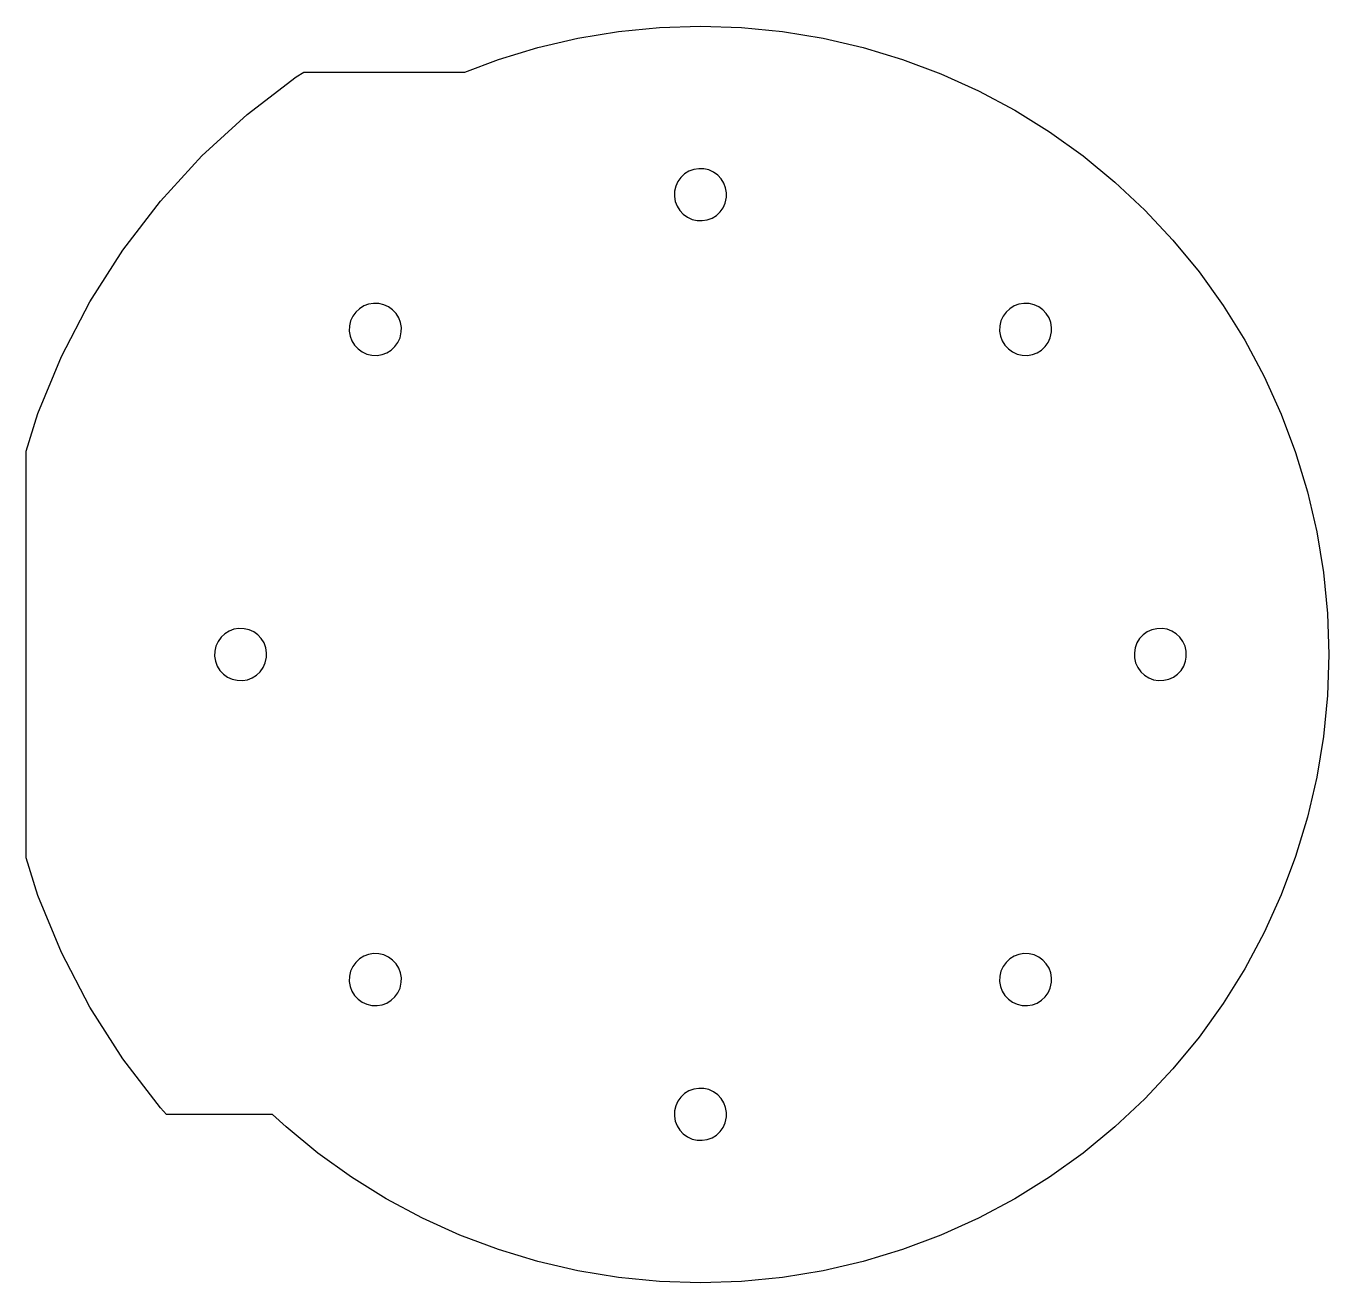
# Model space of a CAD drawing. Header units: millimetres. Extents: x 0 to 85, y 0 to 82.
import ezdxf

# ---------------------------------------------------------------- set-up
doc = ezdxf.new("R2010")
doc.units = ezdxf.units.MM
doc.layers.add('CUT', color=1, linetype='Continuous')

msp = doc.modelspace()

# ---------------------------------------------------------------- linework, layer by layer
at = {"layer": 'CUT'}
for points in [[(85, 41), (84.912, 38.318), (84.649, 35.648), (84.212, 33.001), (83.603, 30.388), (82.824, 27.821), (81.879, 25.31), (80.772, 22.866), (79.507, 20.5), (78.09, 18.222), (76.527, 16.041), (74.825, 13.967), (72.991, 12.009), (71.033, 10.175), (68.959, 8.473), (66.778, 6.91), (64.5, 5.493), (62.134, 4.228), (59.69, 3.121), (57.179, 2.176), (54.612, 1.397), (51.999, 0.788), (49.352, 0.351), (46.682, 0.088), (44, 0), (41.318, 0.088), (38.648, 0.351), (36.001, 0.788), (33.388, 1.397), (30.821, 2.176), (28.31, 3.121), (25.866, 4.228), (23.5, 5.493), (21.222, 6.91), (19.041, 8.473), (16.967, 10.175), (16.086, 11), (9.16, 11), (8.763, 11.433), (6.321, 14.617), (4.164, 18.001), (2.312, 21.56), (0.776, 25.268), (0, 27.729), (0, 54.271), (0.776, 56.732), (2.312, 60.44), (4.164, 63.999), (6.321, 67.383), (8.763, 70.567), (11.474, 73.526), (14.433, 76.237), (17.617, 78.679), (18.12, 79), (28.631, 79), (30.821, 79.824), (33.388, 80.603), (36.001, 81.212), (38.648, 81.649), (41.318, 81.912), (44, 82), (46.682, 81.912), (49.352, 81.649), (51.999, 81.212), (54.612, 80.603), (57.179, 79.824), (59.69, 78.879), (62.134, 77.772), (64.5, 76.507), (66.778, 75.09), (68.959, 73.527), (71.033, 71.825), (72.991, 69.991), (74.825, 68.033), (76.527, 65.959), (78.09, 63.778), (79.507, 61.5), (80.772, 59.134), (81.879, 56.69), (82.824, 54.179), (83.603, 51.612), (84.212, 48.999), (84.649, 46.352), (84.912, 43.682), (85, 41)], [(45.691, 70.833), (45.696, 71.111), (45.642, 71.44), (45.525, 71.752), (45.349, 72.035), (45.121, 72.278), (44.85, 72.472), (44.546, 72.61), (44.222, 72.685), (43.889, 72.696), (43.56, 72.642), (43.248, 72.525), (42.965, 72.349), (42.722, 72.121), (42.528, 71.85), (42.39, 71.546), (42.315, 71.222), (42.304, 70.889), (42.358, 70.56), (42.475, 70.248), (42.651, 69.965), (42.879, 69.722), (43.15, 69.528), (43.454, 69.39), (43.778, 69.315), (44.111, 69.304), (44.44, 69.358), (44.752, 69.475), (45.035, 69.651), (45.278, 69.879), (45.472, 70.15), (45.61, 70.454), (45.691, 70.833)], [(24.478, 62.047), (24.483, 62.324), (24.429, 62.653), (24.311, 62.965), (24.135, 63.248), (23.908, 63.491), (23.637, 63.685), (23.333, 63.823), (23.009, 63.899), (22.676, 63.91), (22.347, 63.855), (22.035, 63.738), (21.752, 63.562), (21.509, 63.334), (21.315, 63.063), (21.177, 62.76), (21.101, 62.435), (21.09, 62.102), (21.145, 61.773), (21.262, 61.461), (21.438, 61.178), (21.666, 60.935), (21.937, 60.741), (22.24, 60.603), (22.565, 60.528), (22.898, 60.517), (23.227, 60.571), (23.539, 60.689), (23.822, 60.865), (24.065, 61.092), (24.259, 61.363), (24.397, 61.667), (24.478, 62.047)], [(66.904, 62.047), (66.91, 62.324), (66.855, 62.653), (66.738, 62.965), (66.562, 63.248), (66.334, 63.491), (66.063, 63.685), (65.76, 63.823), (65.435, 63.899), (65.102, 63.91), (64.773, 63.855), (64.461, 63.738), (64.178, 63.562), (63.935, 63.334), (63.741, 63.063), (63.603, 62.76), (63.528, 62.435), (63.517, 62.102), (63.571, 61.773), (63.689, 61.461), (63.865, 61.178), (64.092, 60.935), (64.363, 60.741), (64.667, 60.603), (64.991, 60.528), (65.324, 60.517), (65.653, 60.571), (65.965, 60.689), (66.248, 60.865), (66.491, 61.092), (66.685, 61.363), (66.823, 61.667), (66.904, 62.047)], [(15.691, 40.833), (15.696, 41.111), (15.642, 41.44), (15.525, 41.752), (15.349, 42.035), (15.121, 42.278), (14.85, 42.472), (14.546, 42.61), (14.222, 42.685), (13.889, 42.696), (13.56, 42.642), (13.248, 42.525), (12.965, 42.349), (12.722, 42.121), (12.528, 41.85), (12.39, 41.546), (12.315, 41.222), (12.304, 40.889), (12.358, 40.56), (12.475, 40.248), (12.651, 39.965), (12.879, 39.722), (13.15, 39.528), (13.454, 39.39), (13.778, 39.315), (14.111, 39.304), (14.44, 39.358), (14.752, 39.475), (15.035, 39.651), (15.278, 39.879), (15.472, 40.15), (15.61, 40.454), (15.691, 40.833)], [(75.691, 40.833), (75.685, 41.222), (75.61, 41.546), (75.472, 41.85), (75.278, 42.121), (75.035, 42.349), (74.752, 42.525), (74.44, 42.642), (74.111, 42.696), (73.778, 42.685), (73.454, 42.61), (73.15, 42.472), (72.879, 42.278), (72.651, 42.035), (72.475, 41.752), (72.358, 41.44), (72.304, 41.111), (72.315, 40.778), (72.39, 40.454), (72.528, 40.15), (72.722, 39.879), (72.965, 39.651), (73.248, 39.475), (73.56, 39.358), (73.889, 39.304), (74.222, 39.315), (74.546, 39.39), (74.85, 39.528), (75.121, 39.722), (75.349, 39.965), (75.525, 40.248), (75.642, 40.56), (75.691, 40.833)], [(24.478, 19.62), (24.483, 19.898), (24.429, 20.227), (24.311, 20.539), (24.135, 20.822), (23.908, 21.065), (23.637, 21.259), (23.333, 21.397), (23.009, 21.472), (22.676, 21.483), (22.347, 21.429), (22.035, 21.311), (21.752, 21.135), (21.509, 20.908), (21.315, 20.637), (21.177, 20.333), (21.101, 20.009), (21.09, 19.676), (21.145, 19.347), (21.262, 19.035), (21.438, 18.752), (21.666, 18.509), (21.937, 18.315), (22.24, 18.177), (22.565, 18.101), (22.898, 18.09), (23.227, 18.145), (23.539, 18.262), (23.822, 18.438), (24.065, 18.666), (24.259, 18.937), (24.397, 19.24), (24.478, 19.62)], [(66.904, 19.62), (66.91, 19.898), (66.855, 20.227), (66.738, 20.539), (66.562, 20.822), (66.334, 21.065), (66.063, 21.259), (65.76, 21.397), (65.435, 21.472), (65.102, 21.483), (64.773, 21.429), (64.461, 21.311), (64.178, 21.135), (63.935, 20.908), (63.741, 20.637), (63.603, 20.333), (63.528, 20.009), (63.517, 19.676), (63.571, 19.347), (63.689, 19.035), (63.865, 18.752), (64.092, 18.509), (64.363, 18.315), (64.667, 18.177), (64.991, 18.101), (65.324, 18.09), (65.653, 18.145), (65.965, 18.262), (66.248, 18.438), (66.491, 18.666), (66.685, 18.937), (66.823, 19.24), (66.904, 19.62)], [(45.691, 10.833), (45.696, 11.111), (45.642, 11.44), (45.525, 11.752), (45.349, 12.035), (45.121, 12.278), (44.85, 12.472), (44.546, 12.61), (44.222, 12.685), (43.889, 12.696), (43.56, 12.642), (43.248, 12.525), (42.965, 12.349), (42.722, 12.121), (42.528, 11.85), (42.39, 11.546), (42.315, 11.222), (42.304, 10.889), (42.358, 10.56), (42.475, 10.248), (42.651, 9.965), (42.879, 9.722), (43.15, 9.528), (43.454, 9.39), (43.778, 9.315), (44.111, 9.304), (44.44, 9.358), (44.752, 9.475), (45.035, 9.651), (45.278, 9.879), (45.472, 10.15), (45.61, 10.454), (45.691, 10.833)]]:
    msp.add_lwpolyline(points, close=True, dxfattribs=at)

doc.saveas('drawing.dxf')
